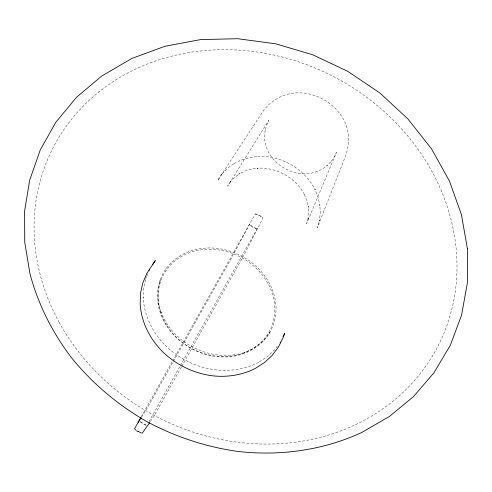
<?xml version="1.0" encoding="UTF-8"?>
<svg xmlns="http://www.w3.org/2000/svg" width="492" height="492" viewBox="0 0 492 492"><rect width="100%" height="100%" fill="white"/><g stroke="black" fill="none" stroke-linecap="round" stroke-linejoin="round"><path stroke-width="0.37" stroke-dasharray="2.46 1.84" d="M348.502 142.17L347.641 149.168L345.642 155.872L317.291 227.845L319.529 220.256L319.369 220.994L320.286 213.018L319.843 204.875L319.917 205.527L318.096 197.366L314.942 189.451L315.188 189.881C304.474 168.338 280.28 154.765 256.332 156.542L256.775 156.505L248.275 157.821L240.237 160.417L232.864 164.205L233.466 163.873L226.984 168.713L221.492 174.512L222.009 173.94L217.655 180.509L264.118 109.624L268.921 104.495L274.887 99.987C305.071 79.612 351.011 105.694 348.502 142.17L348.49 141.757M159.759 281.233L160.244 279.825L158.375 287.931L157.944 296.332L158.947 304.819L158.565 303.459L161.345 313.189L161.007 311.996C173.209 344.314 212.347 363.354 245.2 352.229L243.958 352.666C254.579 348.877 263.989 341.811 270.059 332.241L269.179 333.465A60.953 52.638 27.4 0 1 166.554 325.784A60.953 52.638 27.4 0 1 214.469 248.14A60.953 52.638 27.4 0 1 269.179 333.465M146.634 276.381L145.786 278.38L145.964 277.931L143.738 287.851L143.277 298.109L143.233 297.697C144.162 315.913 152.864 333.035 165.656 345.827L165.54 345.722C176.591 356.374 190.306 364.062 205.139 367.985L216.148 369.984C230.588 371.448 245.403 369.16 258.368 362.499L258.017 362.69L266.719 357.094L274.241 350.175L278.183 344.984M146.917 275.711L147.76 273.718M149.094 421.459L180.152 366.036M180.527 365.372L257.587 227.901C256.166 229.832 252.685 226 251.006 225.613C249.53 225.717 250.065 222.735 249.721 224.032L232.347 256.541L148.178 406.46L141.573 417.081M181.4 367.05L153.996 416.054L150.072 422.031M181.776 366.386L243.884 255.176L262.525 218.878L262.63 217.71L261.516 216.769L256.338 213.965L255.477 213.971L254.862 214.684L173.049 360.187M141.432 416.429L172.674 360.857M257.033 228.528C254.376 228.331 251.258 226.56 249.708 224.389M255.416 214.069C258.054 214.278 261.135 216.025 262.679 218.177M140.361 421.607L146.419 425.291M140.214 421.915L146.284 425.605M265.219 130.22C259.026 163.024 302.254 187.255 327.229 165.38L326.94 165.669L331.159 161.468L330.852 161.77L334.056 157.286L336.473 152.329L306.596 223.682L308.343 217.661L308.017 218.983L308.718 212.636L308.336 206.173L308.441 207.353L306.959 200.822L304.407 194.494L304.825 195.281C296.086 177.833 276.479 166.843 257.052 168.233L257.845 168.129L251.037 169.162L244.598 171.216L238.675 174.23L239.745 173.602L234.579 177.428L230.188 182.015L231.099 180.97L227.618 186.154L268.798 120.276L266.541 125.3L265.151 130.638L265.219 130.22M167.139 325.87A59.981 51.795 27.4 0 0 268.128 333.398A59.981 51.795 27.4 0 0 214.254 249.45A59.981 51.795 27.4 0 0 167.139 325.87M59.095 322.235A216.492 191.671 27.4 0 0 425.217 367.001A216.492 191.671 27.4 0 0 252.347 51.402A216.492 191.671 27.4 0 0 59.095 322.235"/><path stroke-width="0.74" d="M134.624 428.667L140.681 417.763M149.168 270.385L149.734 269.05M283.048 336.688L284.683 333.453L282.918 338.115L278.312 347.211L271.873 355.728L264.321 362.659L255.219 368.471C242.273 375.095 227.476 377.352 213.073 375.876L212.888 375.845C194.119 373.545 176.32 364.984 162.729 351.841L162.618 351.731C149.845 338.982 141.124 321.916 140.171 303.73L140.577 293.004L142.797 283.041L146.936 273.201L155.331 260.551L152.563 264.653M141.21 417.653L138.295 422.216L138.799 421.724M280.102 342.506L280.378 342.1M149.654 422.64L142.151 433.298M140.878 432.794L141.388 432.985M138.234 431.343L140.466 432.591M136.598 430.814L138.092 431.65M135.614 429.842L136.001 430.094M134.845 429.129L135.189 429.51M467.4 248.669L467.363 282.974L461.558 315.206L450.34 345.23L433.833 372.967L413.415 396.663L389.344 416.521L361.755 432.468C323.152 450.371 279.856 456.281 237.71 451.416C205.49 446.884 174.396 436.515 145.798 421.011C117.711 404.731 92.687 383.649 72.127 358.508C52.712 333.268 38.161 304.591 29.987 273.78L24.741 242.31L24.6 211.099L29.643 180.3L40.233 149.999L55.805 122.299L76.444 97.355L101.807 75.959L131.874 58.462L164.894 46.297L200.539 39.6L237.796 38.714L275.778 43.825L312.709 54.784L347.776 71.34L379.849 92.97L407.942 118.972L431.49 148.787L449.381 180.915L461.41 214.555L467.4 248.669"/></g></svg>
